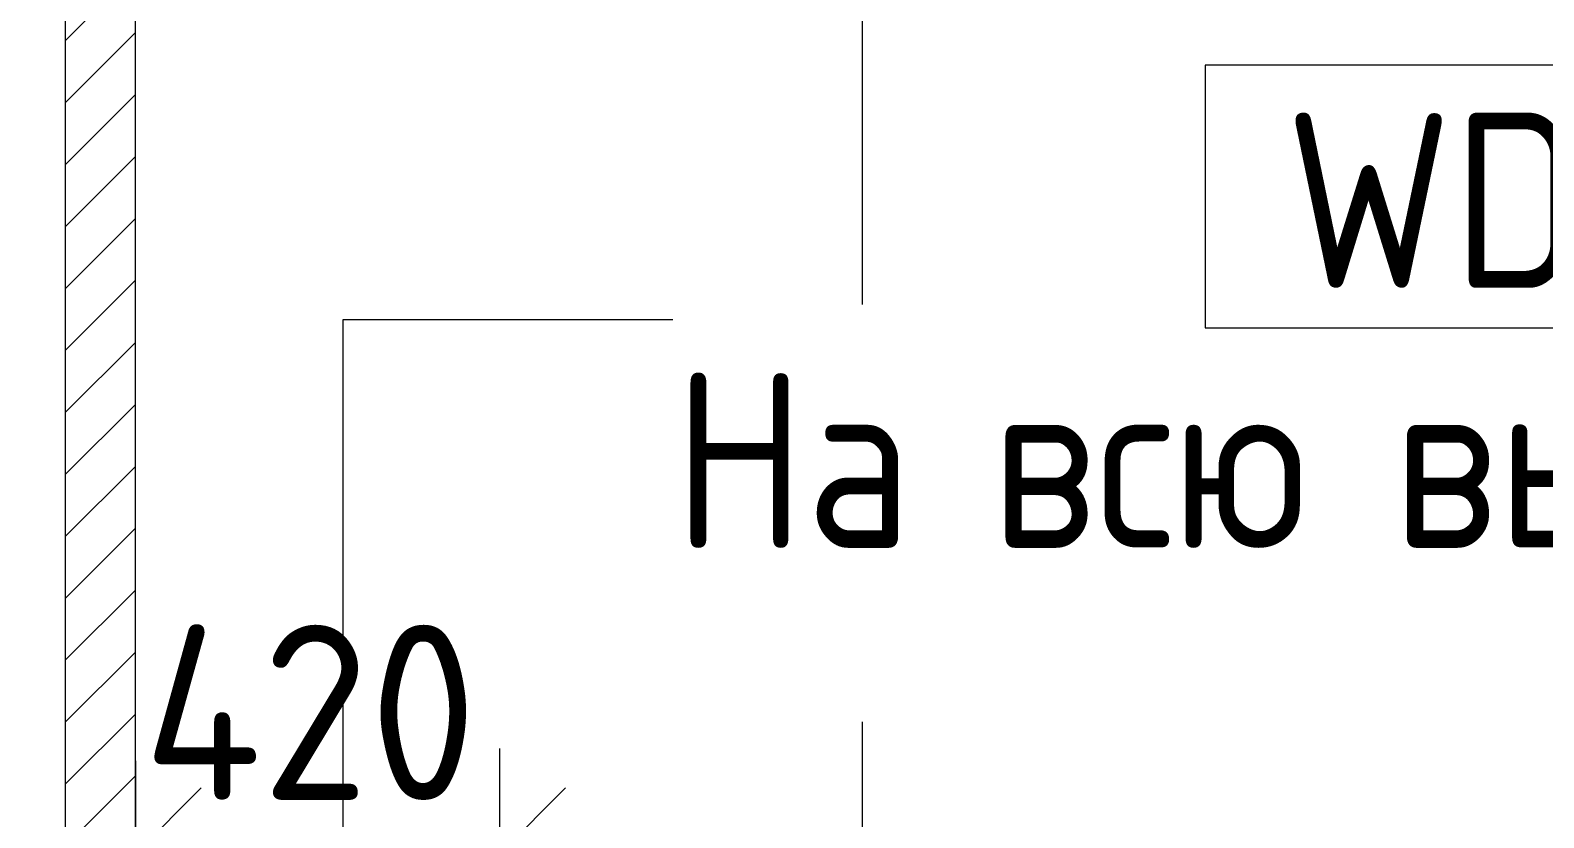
# Model space of a CAD drawing. Header units: millimetres. Extents: x 81037 to 284518, y -8553 to 29000.
# Drawn here: x 91910 to 93638, y 1119 to 2018 of the extents above; entities that cross this region are included whole.
import ezdxf

# ---------------------------------------------------------------- set-up
doc = ezdxf.new("R2010")
doc.units = ezdxf.units.MM
doc.linetypes.add('Осевая', pattern=[3175, 634.9999999999999, -476.25, 1587.5, -476.25])
for name, color, linetype, lineweight in [('A-ANNO-DIMS', 7, 'Continuous', 9), ('A-ANNO-DIMS-100', 7, 'Continuous', 9), ('A-WALL-IDEN', 7, 'Continuous', 9), ('I-WALL', 7, 'Continuous', 9), ('Оси-2', 7, 'Осевая', 9)]:
    doc.layers.add(name, color=color, linetype=linetype, lineweight=lineweight)
doc.styles.add('GOST Common_1', font='GOST_Common.ttf', dxfattribs={"width": 0.9, "height": 199.9999999999998})
doc.styles.add('ISOCPEUR_1', font='isocpeur.ttf', dxfattribs={"width": 0.9, "height": 200})
doc.dimstyles.new('ISO-2_0_0_9К_Средний_округл2', dxfattribs={"dimscale": 304.8, "dimtxt": 199.196235162063, "dimasz": 0.4921259842519685, "dimexe": 0.3937007874015748, "dimexo": 0, "dimgap": 0, "dimtad": 1, "dimdec": 0, "dimrnd": 10, "dimzin": 0, "dimdsep": 46, "dimtxsty": 'ISOCPEUR_1', "dimblk1": 'OBLIQUE', "dimblk2": 'OBLIQUE', "dimsah": 1, "dimcen": 0.09, "dimdle": 0.3937007874015748, "dimazin": 0, "dimtfac": 1, "dimtdec": 4, "dimtix": 1, "dimtmove": 0, "dimatfit": 3, "dimfxl": 1, "dimtvp": 1, "dimtolj": 1, "dimtzin": 0, "dimarcsym": 2})

# ---------------------------------------------------------------- blocks, each defined once
blk = doc.blocks.new('DIMBLOCK27-План монтажа стен и перегородок 2 этажа в осях 23_33')
at = {"layer": 'A-ANNO-DIMS-100'}
for p, q in [((92445.9999999986, 524.9999999980853), (92445.9999999986, 1198.146379898919)), ((92029.99999999843, 1184.212397076902), (92029.99999999843, 958.146379898919)), ((92029.99999999843, 1078.146379898919), (92029.99999999843, 1184.212397076902)), ((91909.99999999844, 1078.146379898919), (92565.99999999859, 1078.146379898919)), ((92445.9999999986, 1078.146379898919), (92445.9999999986, 524.9999999980852))]:
    blk.add_line(p, q, dxfattribs=at)
at = {"layer": 'A-ANNO-DIMS-100', "lineweight": 20}
for p, q in [((92029.99999999843, 1078.146379898919), (92104.99999999843, 1153.146379898919)), ((92445.9999999986, 1078.146379898919), (92520.9999999986, 1153.146379898919)), ((92029.99999999843, 1078.146379898919), (91954.99999999843, 1003.146379898919)), ((92445.9999999986, 1078.146379898919), (92370.9999999986, 1003.146379898919))]:
    blk.add_line(p, q, dxfattribs=at)
at = {"layer": 'A-ANNO-DIMS-100', "color": 0, "insert": (92038.80376483646, 1339.437529179554), "char_height": 200, "width": 478.0709643889512, "attachment_point": 1, "line_spacing_factor": 1.149209049011902, "style": 'ISOCPEUR_1'}
blk.add_mtext('420', dxfattribs=at)
blk = doc.blocks.new('_Oblique')
at = {"color": 0, "linetype": 'ByBlock', "lineweight": -2}
blk.add_line((-0.5, -0.5), (0.5, 0.5), dxfattribs=at)
blk = doc.blocks.new('М_стена2 - Типоразмер-30678229-План монтажа стен и перегородок 2 этажа в осях 23_33')
at = {"layer": 'A-WALL-IDEN'}
for p, q in [((3.257812499999998, 1.523437499999997), (-3.273437500000001, 1.523437499999997)), ((-3.273437500000001, 1.523437499999997), (-3.273437500000001, -1.476562499999998)), ((3.257812499999998, -1.476562499999998), (3.257812499999998, 1.523437499999997)), ((-3.273437500000001, -1.476562499999998), (3.257812499999998, -1.476562499999998))]:
    blk.add_line(p, q, dxfattribs=at)

msp = doc.modelspace()

# ---------------------------------------------------------------- hatches: boundary and pattern name
at = {"layer": 'I-WALL'}
h = msp.add_hatch(dxfattribs=at)
h.set_pattern_fill('FP_5', color=256, style=0, pattern_type=2)
h.set_pattern_definition([(45, (0, 0), (-35.35533905932738, 35.35533905932738), [])])
h.paths.add_polyline_path([(92029.99999999853, 125.0000053352839), (92028.99999999853, 3755.000005335346), (91949.99999999852, 3755.000005335346), (91949.99999999852, 125.0000053352839)])
h.paths.add_polyline_path([(92028.99999999853, 5155.000005335344), (92029.99999999853, 5155.000005335344), (92029.99999999856, 10400.00000533563), (91949.99999999853, 10400.00000533563), (91949.99999999852, 5155.000005335344), (91999.99999999757, 5155.000005335344)])

# ---------------------------------------------------------------- linework, layer by layer
at = {"layer": 'A-WALL-IDEN'}
for p, q in [((92267.25504312202, 1688.163171420326), (92643.65667156517, 1688.163171420325)), ((92267.25504312202, 471.6224770157712), (92267.25504312202, 1688.163171420326))]:
    msp.add_line(p, q, dxfattribs=at)
at = {"layer": 'I-WALL'}
for p, q in [((91949.99999999843, 3700.000005335362), (91949.99999999843, 125.0000053352877)), ((92029.99999999841, 175.0000053352875), (92029.99999999843, 3700.000005335362))]:
    msp.add_line(p, q, dxfattribs=at)
at = {"layer": 'Оси-2'}
msp.add_line((92859.99996564332, 593.7414093001015), (92859.9999656434, 19415.09724196727), dxfattribs=at)

# ---------------------------------------------------------------- block references
at = {"layer": 'A-WALL-IDEN', "xscale": 99.99999999999993, "yscale": 99.99999999999993, "zscale": 99.99999999999993}
msp.add_blockref('М_стена2 - Типоразмер-30678229-План монтажа стен и перегородок 2 этажа в осях 23_33', (93578.8146602963, 1826.159860608035), dxfattribs=at)

# ---------------------------------------------------------------- texts
at = {"layer": 'A-WALL-IDEN', "char_height": 199.9999999999998, "attachment_point": 1, "style": 'GOST Common_1'}
for s, insert, width in [('WD5', (93342.32513577338, 1924.186893702019), 584.4301874999994), ('На', (92643.65667156517, 1627.285282471964), 360.7593749999997), ('\\fGOST Common|b0|i0|c204|p34|;\\W.9; ', (92941.31292156517, 1627.285282471964), 79.36706249999986), ('\\fGOST Common|b0|i0|c204|p34|;\\W.9; ', (93399.70354656517, 1627.285282471964), 79.36706249999986), ('всю', (93006.79729656517, 1627.285282471964), 476.2023749999995), ('высоту', (93465.18792156517, 1627.285282471964), 981.2654999999992)]:
    msp.add_mtext(s, dxfattribs=dict(at, insert=insert, width=width))

# ---------------------------------------------------------------- dimensions: what is measured, and where the dimension line sits
at = {"layer": 'A-ANNO-DIMS'}
dim = msp.add_linear_dim(base=(92445.9999999986, 1078.146379898919), p1=(92029.99999999843, 1184.212397076902), p2=(92445.9999999986, 524.9999999980852), dimstyle='ISO-2_0_0_9К_Средний_округл2', override={"dimpost": '<>', "dimfxl": 779.4979053612298}, dxfattribs=at)
dim.commit()
dim.dimension.update_dxf_attribs({"geometry": 'DIMBLOCK27-План монтажа стен и перегородок 2 этажа в осях 23_33', "text_midpoint": (92237.99999999852, 1178.146379898919)})

doc.saveas('drawing.dxf')
